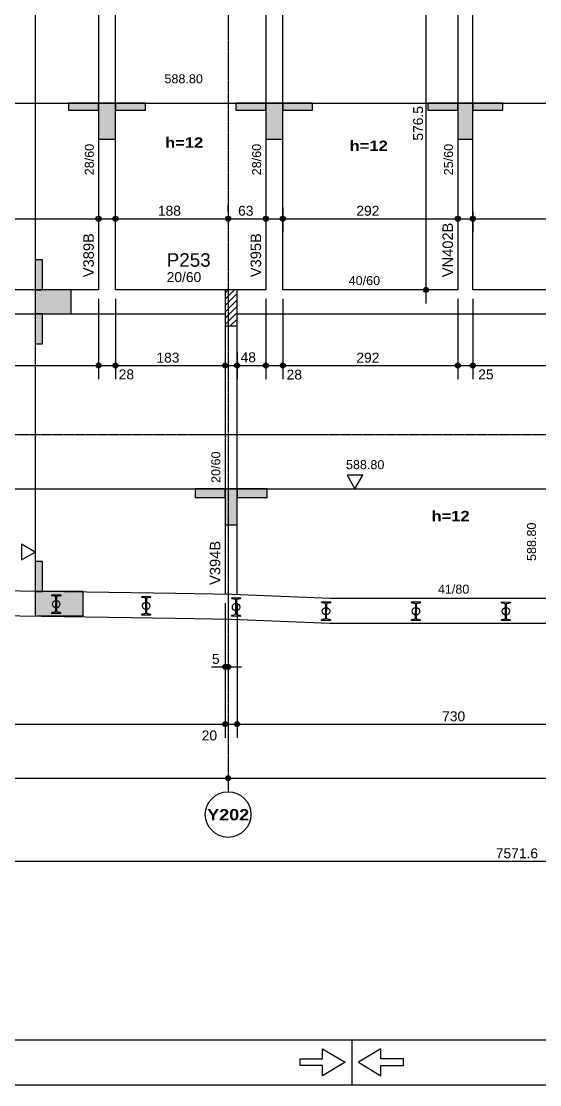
# Model space of a CAD drawing. Extents: x 0 to 13080, y 0 to 6750.
# Drawn here: x 4204 to 5069, y 0 to 1772 of the extents above; entities that cross this region are included whole.
import ezdxf

# ---------------------------------------------------------------- set-up
doc = ezdxf.new("R2010")
doc.units = 0
doc.header["$MEASUREMENT"] = 0
doc.linetypes.add('ESTILO_TQS_0007', pattern=[2.1, 1.5, -0.2, 0.2, -0.2])
for name, color, linetype in [('MTH-179', 1, 'CONTINUOUS'), ('MTH-202', 1, 'CONTINUOUS'), ('MTH-224', 4, 'CONTINUOUS'), ('MTH-230', 1, 'CONTINUOUS'), ('MTH-231', 1, 'CONTINUOUS'), ('MTH-COTAS7', 31, 'CONTINUOUS'), ('MTH-DIM-PILAR', 3, 'CONTINUOUS'), ('MTH-DIM-VIGA', 3, 'CONTINUOUS'), ('MTH-EIXO-214', 4, 'CONTINUOUS'), ('MTH-FACE-VIGA', 7, 'CONTINUOUS'), ('MTH-HACHURA-PILAR', 1, 'CONTINUOUS'), ('MTH-LINHA-CORTE', 5, 'CONTINUOUS'), ('MTH-LINHA-SEÇÃO', 16, 'CONTINUOUS'), ('MTH-MARGEM', 5, 'CONTINUOUS'), ('MTH-PILAR-MORRE', 5, 'CONTINUOUS'), ('MTH-SIMB_COTA', 3, 'CONTINUOUS'), ('MTH-SOMBRA21', 150, 'CONTINUOUS'), ('MTH-TIT1-VIGA', 5, 'CONTINUOUS'), ('MTH-TXT', 4, 'CONTINUOUS'), ('MTH-TXT-NEGRITO', 5, 'CONTINUOUS')]:
    doc.layers.add(name, color=color, linetype=linetype)
doc.styles.add('TQS_ARIAL', font='arial.ttf')
doc.styles.add('TQS_ARIAL_BLACK', font='ariblk.ttf')

msp = doc.modelspace()

# ---------------------------------------------------------------- linework, layer by layer
at = {"layer": 'MTH-179', "linetype": 'Continuous'}
for p, q in [((4755, 75), (4755, 0)), ((0, 0), (13080, 0))]:
    msp.add_line(p, q, dxfattribs=at)
for points in [[(4743.748901, 37.5), (4706.248901, 15), (4706.248901, 31.875), (4668.748901, 31.875), (4668.748901, 43.125), (4706.248901, 43.125), (4706.248901, 60), (4743.748901, 37.5)], [(4766.248901, 37.5), (4803.748901, 15), (4803.748901, 31.875), (4841.248901, 31.875), (4841.248901, 43.125), (4803.748901, 43.125), (4803.748901, 60), (4766.248901, 37.5)]]:
    msp.add_lwpolyline(points, dxfattribs=at)
at = {"layer": 'MTH-224', "linetype": 'Continuous'}
for points in [[(4747.05025, 1015.531695), (4760.299755, 992.58399), (4773.547942, 1015.531695), (4747.05025, 1015.531695)], [(4204.23487, 874.277653), (4227.182575, 887.527158), (4204.23487, 900.775344), (4204.23487, 874.277653)]]:
    msp.add_lwpolyline(points, dxfattribs=at)
at = {"layer": 'MTH-230', "linetype": 'Continuous'}
msp.add_circle((4548.777243, 450.1738), 38, dxfattribs=at)
at = {"layer": 'MTH-231', "linetype": 'Continuous'}
for p, q in [((4254.841279, 815.318908), (4254.846734, 816.253976)), ((4254.846734, 816.253976), (4269.528084, 816.168319)), ((4269.528084, 816.168319), (4269.522629, 815.233251)), ((4261.08307, 813.20775), (4255.435723, 814.560701)), ((4261.54057, 788.977548), (4261.677514, 812.449542)), ((4262.653378, 812.443849), (4262.516441, 788.97328)), ((4268.919378, 814.482032), (4263.256629, 813.195068)), ((4404.828084, 812.570426), (4404.833539, 813.505494)), ((4404.833539, 813.505494), (4419.514889, 813.419837)), ((4411.069875, 810.459268), (4405.422528, 811.812219)), ((4411.527375, 786.229066), (4411.664319, 809.70106)), ((4412.640183, 809.695367), (4412.503246, 786.224798)), ((4418.906183, 811.73355), (4413.243434, 810.446586)), ((4419.514889, 813.419837), (4419.509434, 812.484769)), ((4554.818532, 810.463117), (4554.823987, 811.398185)), ((4554.823987, 811.398185), (4569.505337, 811.312528)), ((4561.060323, 808.351959), (4555.412976, 809.70491)), ((4561.517823, 784.121757), (4561.654767, 807.593751)), ((4562.630631, 807.588058), (4562.493694, 784.117489)), ((4568.896631, 809.626241), (4563.233882, 808.339277)), ((4569.505337, 811.312528), (4569.499882, 810.37746)), ((4704.782522, 803.699194), (4704.787977, 804.634262)), ((4704.787977, 804.634262), (4719.469327, 804.548605)), ((4711.024313, 801.588036), (4705.376966, 802.940987)), ((4711.481813, 777.357834), (4711.618757, 800.829828)), ((4712.594621, 800.824135), (4712.457684, 777.353566)), ((4718.860621, 802.862318), (4713.197872, 801.575354)), ((4719.469327, 804.548605), (4719.463872, 803.613537)), ((4854.783348, 803.418461), (4854.788803, 804.353529)), ((4854.788803, 804.353529), (4869.470153, 804.267872)), ((4861.025139, 801.307303), (4855.377792, 802.660254)), ((4861.482639, 777.077101), (4861.619583, 800.549095)), ((4862.595447, 800.543402), (4862.45851, 777.072833)), ((4868.861447, 802.581585), (4863.198698, 801.294621)), ((4869.470153, 804.267872), (4869.464698, 803.332804)), ((5004.785484, 803.368278), (5004.790939, 804.303346)), ((5004.790939, 804.303346), (5019.472289, 804.217689)), ((5011.027275, 801.25712), (5005.379928, 802.610071)), ((5011.484775, 777.026918), (5011.621719, 800.498912)), ((5012.597583, 800.493219), (5012.460646, 777.02265)), ((5018.863583, 802.531402), (5013.200834, 801.244438)), ((5019.472289, 804.217689), (5019.466834, 803.282621)), ((4254.665871, 785.254504), (4254.671327, 786.189572)), ((4269.347221, 785.168847), (4254.665871, 785.254504)), ((4255.274578, 786.940791), (4260.937327, 788.227755)), ((4263.110886, 788.215073), (4268.758232, 786.862122)), ((4269.352677, 786.103915), (4269.347221, 785.168847)), ((4404.652676, 782.506022), (4404.658132, 783.44109)), ((4419.334026, 782.420365), (4404.652676, 782.506022)), ((4405.261383, 784.192309), (4410.924132, 785.479273)), ((4413.097691, 785.466591), (4418.745037, 784.11364)), ((4419.339482, 783.355433), (4419.334026, 782.420365)), ((4554.643124, 780.398713), (4554.64858, 781.333781)), ((4569.324474, 780.313056), (4554.643124, 780.398713)), ((4555.251831, 782.085), (4560.91458, 783.371964)), ((4563.088139, 783.359282), (4568.735485, 782.006331)), ((4569.32993, 781.248124), (4569.324474, 780.313056)), ((4704.607114, 773.63479), (4704.61257, 774.569858)), ((4719.288464, 773.549133), (4704.607114, 773.63479)), ((4705.215821, 775.321077), (4710.87857, 776.608041)), ((4713.052129, 776.595359), (4718.699475, 775.242408)), ((4719.29392, 774.484201), (4719.288464, 773.549133)), ((4854.60794, 773.354057), (4854.613396, 774.289125)), ((4869.28929, 773.2684), (4854.60794, 773.354057)), ((4855.216647, 775.040344), (4860.879396, 776.327308)), ((4863.052955, 776.314626), (4868.700301, 774.961675)), ((4869.294746, 774.203468), (4869.28929, 773.2684)), ((5004.610076, 773.303874), (5004.615532, 774.238942)), ((5019.291426, 773.218217), (5004.610076, 773.303874)), ((5005.218783, 774.990161), (5010.881532, 776.277125)), ((5013.055091, 776.264443), (5018.702437, 774.911492)), ((5019.296882, 774.153285), (5019.291426, 773.218217))]:
    msp.add_line(p, q, dxfattribs=at)
for centre in [(4262.096978, 800.711411), (4412.083783, 797.962929), (4562.074231, 795.85562), (4712.038221, 789.091697), (4862.039047, 788.810964), (5012.041183, 788.760781)]:
    msp.add_circle(centre, 6.2, dxfattribs=at)
for centre, radius, start, end in [((4255.616288, 815.314395), 0.775021, 179.666352, 256.527493), ((4268.747621, 815.237782), 0.775021, 282.803943, 359.665084), ((4260.902506, 812.454055), 0.775021, 359.666352, 76.527493), ((4263.428387, 812.439319), 0.775021, 102.803943, 179.665084), ((4405.603093, 812.565913), 0.775021, 179.666352, 256.527493), ((4410.889311, 809.705573), 0.775021, 359.666352, 76.527493), ((4413.415192, 809.690837), 0.775021, 102.803943, 179.665084), ((4418.734426, 812.4893), 0.775021, 282.803943, 359.665084), ((4555.593541, 810.458604), 0.775021, 179.666352, 256.527493), ((4560.879759, 807.598264), 0.775021, 359.666352, 76.527493), ((4563.40564, 807.583528), 0.775021, 102.803943, 179.665084), ((4568.724874, 810.381991), 0.775021, 282.803943, 359.665084), ((4705.557531, 803.694681), 0.775021, 179.666352, 256.527493), ((4710.843749, 800.834341), 0.775021, 359.666352, 76.527493), ((4713.36963, 800.819605), 0.775021, 102.803943, 179.665084), ((4718.688864, 803.618068), 0.775021, 282.803943, 359.665084), ((4855.558357, 803.413948), 0.775021, 179.666352, 256.527493), ((4860.844575, 800.553608), 0.775021, 359.666352, 76.527493), ((4863.370456, 800.538872), 0.775021, 102.803943, 179.665084), ((4868.68969, 803.337335), 0.775021, 282.803943, 359.665084), ((5005.560493, 803.363765), 0.775021, 179.666352, 256.527493), ((5010.846711, 800.503425), 0.775021, 359.666352, 76.527493), ((5013.372592, 800.488689), 0.775021, 102.803943, 179.665084), ((5018.691826, 803.287152), 0.775021, 282.803943, 359.665084), ((4255.446336, 786.185041), 0.775021, 102.803943, 179.665084), ((4260.765568, 788.983508), 0.775025, 282.804082, 359.770246), ((4263.29145, 788.968767), 0.775021, 179.666352, 256.527493), ((4268.577669, 786.108428), 0.775021, 359.666352, 76.527493), ((4405.433141, 783.436559), 0.775021, 102.803943, 179.665084), ((4410.752373, 786.235026), 0.775025, 282.804082, 359.770246), ((4413.278255, 786.220285), 0.775021, 179.666352, 256.527493), ((4418.564474, 783.359946), 0.775021, 359.666352, 76.527493), ((4555.423589, 781.32925), 0.775021, 102.803943, 179.665084), ((4560.742821, 784.127717), 0.775025, 282.804082, 359.770246), ((4563.268703, 784.112976), 0.775021, 179.666352, 256.527493), ((4568.554922, 781.252637), 0.775021, 359.666352, 76.527493), ((4705.387579, 774.565327), 0.775021, 102.803943, 179.665084), ((4710.706811, 777.363794), 0.775025, 282.804082, 359.770246), ((4713.232693, 777.349053), 0.775021, 179.666352, 256.527493), ((4718.518912, 774.488714), 0.775021, 359.666352, 76.527493), ((4855.388405, 774.284594), 0.775021, 102.803943, 179.665084), ((4860.707637, 777.083061), 0.775025, 282.804082, 359.770246), ((4863.233519, 777.06832), 0.775021, 179.666352, 256.527493), ((4868.519738, 774.207981), 0.775021, 359.666352, 76.527493), ((5005.390541, 774.234411), 0.775021, 102.803943, 179.665084), ((5010.709773, 777.032878), 0.775025, 282.804082, 359.770246), ((5013.235655, 777.018137), 0.775021, 179.666352, 256.527493), ((5018.521874, 774.157798), 0.775021, 359.666352, 76.527493)]:
    msp.add_arc(centre, radius, start, end, dxfattribs=at)
at = {"layer": 'MTH-COTAS7', "linetype": 'Continuous'}
for p, q in [((4878.815221, 1301.732064), (4878.815221, 1923.232062)), ((4360.778005, 1440.435502), (4360.778005, 1465.357026)), ((4548.777243, 1453.845677), (4548.777243, 1465.357026)), ((4548.777243, 1453.845677), (4548.777243, 1465.357026)), ((4611.777243, 1453.609144), (4611.777243, 1420.357026)), ((4639.777243, 1461.588625), (4639.777243, 1420.357026)), ((4931.777243, 1454.609591), (4931.777243, 1420.357026)), ((4956.777243, 1454.609591), (4956.777243, 1420.357026)), ((3981.276437, 1442.857026), (4355.278005, 1442.857026)), ((4332.778005, 1440.013425), (4332.778005, 1420.357026)), ((4338.278005, 1442.857026), (4571.277243, 1442.857026)), ((4526.277243, 1442.857026), (4634.277243, 1442.857026)), ((4617.277243, 1442.857026), (4954.277243, 1442.857026)), ((4934.277243, 1442.857026), (5409.777243, 1442.857026)), ((4916.777243, 1324.232064), (4856.315221, 1324.232064)), ((4332.778005, 1309.232026), (4332.778005, 1175.694178)), ((4332.778005, 1309.232026), (4332.778005, 1175.694178)), ((4360.778005, 1309.232026), (4360.778005, 1175.694178)), ((4360.778005, 1309.232026), (4360.778005, 1175.694178)), ((4611.777243, 1309.232026), (4611.777243, 1175.694178)), ((4611.777243, 1309.232026), (4611.777243, 1175.694178)), ((4639.777243, 1309.232026), (4639.777243, 1175.694178)), ((4639.777243, 1309.232026), (4639.777243, 1175.694178)), ((4931.777243, 1309.232026), (4931.777243, 1175.694178)), ((4931.777243, 1309.232026), (4931.777243, 1175.694178)), ((4956.777243, 1309.232026), (4956.777243, 1175.694178)), ((4956.777243, 1309.232026), (4956.777243, 1175.694178)), ((4543.777913, 1215.537921), (4543.777913, 1175.694178)), ((4563.777913, 1220.441932), (4563.777913, 1175.694178)), ((3981.276437, 1198.194178), (4355.278005, 1198.194178)), ((4310.278005, 1198.194178), (4383.278005, 1198.194178)), ((4338.278005, 1198.194178), (4566.277913, 1198.194178)), ((4541.277913, 1198.194178), (4634.277243, 1198.194178)), ((4589.277243, 1198.194178), (4662.277243, 1198.194178)), ((4617.277243, 1198.194178), (4954.277243, 1198.194178)), ((4909.277243, 1198.194178), (4979.277243, 1198.194178)), ((4934.277243, 1198.194178), (5316.277913, 1198.194178)), ((4543.777913, 802.043116), (4543.777913, 578.1738)), ((4543.777913, 802.043116), (4543.777913, 578.1738)), ((4563.777913, 801.517139), (4563.777913, 578.1738)), ((4563.777913, 801.517133), (4563.777913, 578.1738)), ((4543.777913, 710.759629), (4543.777913, 673.702683)), ((4521.277913, 696.202683), (4571.277243, 696.202683)), ((4548.777243, 687.002916), (4548.777243, 673.702683)), ((3791.277913, 600.6738), (4566.277913, 600.6738)), ((4521.277913, 600.6738), (4586.277913, 600.6738)), ((4541.277913, 600.6738), (5316.277913, 600.6738)), ((3573.277243, 510.6738), (4571.277243, 510.6738)), ((4526.277243, 510.6738), (6273.277243, 510.6738)), ((4548.777243, 510.218178), (4548.777243, 488.1738)), ((4548.777243, 499.8738), (4548.777243, 488.1738)), ((1234.777149, 372.42067), (8851.331125, 372.42067))]:
    msp.add_line(p, q, dxfattribs=at)
at = {"layer": 'MTH-EIXO-214', "linetype": 'ESTILO_TQS_0007'}
for p, q in [((4548.777243, 6386.749862), (4548.777243, 488.1738)), ((718.67219, 1083.23199), (9031.331125, 1083.23199))]:
    msp.add_line(p, q, dxfattribs=at)
at = {"layer": 'MTH-FACE-VIGA', "linetype": 'Continuous'}
for points in [[(4931.777243, 1900.732063), (4931.777243, 1324.232026)], [(4956.777243, 1324.232026), (4956.777243, 1900.732063)], [(4332.778005, 1890.732064), (4332.778005, 1324.232026)], [(4360.778005, 1324.232026), (4360.778005, 1890.732064)], [(4611.777243, 1890.732055), (4611.777243, 1324.232026)], [(4639.777243, 1324.232026), (4639.777243, 1890.732055)], [(4332.778005, 1324.232026), (4003.776437, 1324.232026)], [(4544.097796, 1324.232026), (4360.778005, 1324.232026)], [(4611.777243, 1324.232026), (4564.097796, 1324.232026)], [(4931.777243, 1324.232026), (4639.777243, 1324.232026)], [(5293.777913, 1324.232026), (4956.777243, 1324.232026)], [(3989.776437, 1284.232026), (4346.778005, 1284.232026)], [(4346.778005, 1284.232026), (4544.097796, 1284.232026)], [(4564.097796, 1284.232026), (4625.777243, 1284.232026)], [(4625.777243, 1284.232026), (4944.277243, 1284.232026)], [(4944.277243, 1284.232026), (5293.777913, 1284.232026)], [(4543.777913, 1264.232026), (4543.777913, 817.043116)], [(4563.777913, 816.517133), (4563.777913, 1264.232026)]]:
    msp.add_lwpolyline(points, dxfattribs=at)
at = {"layer": 'MTH-HACHURA-PILAR', "linetype": 'Continuous'}
for p, q in [((4543.777913, 1308.764389), (4559.24555, 1324.232026)), ((4543.777913, 1319.370991), (4548.638949, 1324.232026)), ((4543.777913, 1298.157788), (4563.777913, 1318.157788)), ((4543.777913, 1287.551186), (4563.777913, 1307.551186)), ((4543.777913, 1276.944584), (4563.777913, 1296.944584)), ((4543.777913, 1266.337983), (4563.777913, 1286.337983)), ((4552.278559, 1264.232026), (4563.777913, 1275.731381)), ((4562.885161, 1264.232026), (4563.777913, 1265.124779))]:
    msp.add_line(p, q, dxfattribs=at)
at = {"layer": 'MTH-LINHA-CORTE', "linetype": 'Continuous'}
for p, q in [((4461.304791, 818.157726), (3906.354733, 827.25647)), ((4554.897262, 816.897724), (4461.288666, 818.157967)), ((4719.697177, 810.04389), (4555.051837, 816.893469)), ((5167.515917, 809.77493), (4719.471923, 810.048642)), ((3905.924574, 786.258989), (4460.632652, 777.163236)), ((4460.648778, 777.162995), (4553.923597, 775.907117)), ((4553.76903, 775.911372), (4718.60703, 769.053777)), ((4718.832283, 769.049025), (5167.49087, 768.774937))]:
    msp.add_line(p, q, dxfattribs=at)
at = {"layer": 'MTH-LINHA-SEÇÃO', "linetype": 'Continuous'}
for p, q in [((4227.182575, 1975.732064), (4227.182575, 780.996283)), ((1085.922182, 1635.4747), (8679.052692, 1635.4747)), ((1085.922182, 992.58399), (8750.242477, 992.58399))]:
    msp.add_line(p, q, dxfattribs=at)
for points in [[(4332.778005, 1623.4747), (4332.778005, 1635.4747), (4282.778005, 1635.4747), (4282.778005, 1623.4747), (4332.778005, 1623.4747)], [(4360.778005, 1635.4747), (4332.778005, 1635.4747), (4332.778005, 1575.4747), (4360.778005, 1575.4747), (4360.778005, 1635.4747)], [(4410.778005, 1623.4747), (4410.778005, 1635.4747), (4360.778005, 1635.4747), (4360.778005, 1623.4747), (4410.778005, 1623.4747)], [(4611.777243, 1623.4747), (4611.777243, 1635.4747), (4561.777243, 1635.4747), (4561.777243, 1623.4747), (4611.777243, 1623.4747)], [(4639.777243, 1635.4747), (4611.777243, 1635.4747), (4611.777243, 1575.4747), (4639.777243, 1575.4747), (4639.777243, 1635.4747)], [(4689.777243, 1623.4747), (4689.777243, 1635.4747), (4639.777243, 1635.4747), (4639.777243, 1623.4747), (4689.777243, 1623.4747)], [(4931.777243, 1623.4747), (4931.777243, 1635.4747), (4881.777243, 1635.4747), (4881.777243, 1623.4747), (4931.777243, 1623.4747)], [(4956.777243, 1635.4747), (4931.777243, 1635.4747), (4931.777243, 1575.4747), (4956.777243, 1575.4747), (4956.777243, 1635.4747)], [(5006.777243, 1623.4747), (5006.777243, 1635.4747), (4956.777243, 1635.4747), (4956.777243, 1623.4747), (5006.777243, 1623.4747)], [(4239.182575, 1374.232064), (4227.182575, 1374.232064), (4227.182575, 1324.232064), (4239.182575, 1324.232064), (4239.182575, 1374.232064)], [(4227.182575, 1324.232064), (4227.182575, 1284.232026), (4287.182575, 1284.232026), (4287.182575, 1324.232064), (4227.182575, 1324.232064)], [(4239.182575, 1284.232026), (4227.182575, 1284.232026), (4227.182575, 1234.232026), (4239.182575, 1234.232026), (4239.182575, 1284.232026)], [(4543.777913, 992.584026), (4493.777913, 992.584026), (4493.777913, 978.584026), (4543.777913, 978.584026), (4543.777913, 992.584026)], [(4563.777913, 992.584026), (4543.777913, 992.584026), (4543.777913, 932.584026), (4563.777913, 932.584026), (4563.777913, 992.584026)], [(4613.777913, 992.584026), (4563.777913, 992.584026), (4563.777913, 978.584026), (4613.777913, 978.584026), (4613.777913, 992.584026)], [(4239.182575, 871.996283), (4227.182575, 871.996283), (4227.182575, 821.996283), (4239.182575, 821.996283), (4239.182575, 871.996283)], [(4307.182575, 821.996283), (4227.182575, 821.996283), (4227.182575, 780.996283), (4307.182575, 780.996283), (4307.182575, 821.996283)]]:
    msp.add_lwpolyline(points, dxfattribs=at)
at = {"layer": 'MTH-MARGEM', "linetype": 'Continuous'}
msp.add_line((262.5, 75), (13005, 75), dxfattribs=at)
at = {"layer": 'MTH-PILAR-MORRE', "linetype": 'Continuous'}
msp.add_lwpolyline([(4543.777913, 1264.232026), (4563.777913, 1264.232026), (4563.777913, 1324.232026), (4543.777913, 1324.232026), (4543.777913, 1264.232026)], dxfattribs=at)
at = {"layer": 'MTH-SIMB_COTA', "linetype": 'Continuous'}
for centre, radius in [((4332.778005, 1442.857026), 4.200001), ((4332.778005, 1442.857026), 2.1), ((4360.778005, 1442.857026), 4.200001), ((4360.778005, 1442.857026), 2.1), ((4548.777243, 1442.857026), 4.200001), ((4548.777243, 1442.857026), 4.200001), ((4548.777243, 1442.857026), 2.1), ((4548.777243, 1442.857026), 2.1), ((4611.777243, 1442.857026), 4.200001), ((4611.777243, 1442.857026), 2.1), ((4639.777243, 1442.857026), 4.200001), ((4639.777243, 1442.857026), 2.1), ((4931.777243, 1442.857026), 4.200001), ((4931.777243, 1442.857026), 2.1), ((4956.777243, 1442.857026), 4.200001), ((4956.777243, 1442.857026), 2.1), ((4878.815221, 1324.232064), 4.200001), ((4878.815221, 1324.232064), 2.1), ((4332.778005, 1198.194178), 4.200001), ((4332.778005, 1198.194178), 4.200001), ((4332.778005, 1198.194178), 2.1), ((4332.778005, 1198.194178), 2.1), ((4360.778005, 1198.194178), 4.200001), ((4360.778005, 1198.194178), 4.200001), ((4360.778005, 1198.194178), 2.1), ((4360.778005, 1198.194178), 2.1), ((4543.777913, 1198.194178), 4.200001), ((4543.777913, 1198.194178), 2.1), ((4563.777913, 1198.194178), 4.200001), ((4563.777913, 1198.194178), 2.1), ((4611.777243, 1198.194178), 4.200001), ((4611.777243, 1198.194178), 4.200001), ((4611.777243, 1198.194178), 2.1), ((4611.777243, 1198.194178), 2.1), ((4639.777243, 1198.194178), 4.200001), ((4639.777243, 1198.194178), 4.200001), ((4639.777243, 1198.194178), 2.1), ((4639.777243, 1198.194178), 2.1), ((4931.777243, 1198.194178), 4.200001), ((4931.777243, 1198.194178), 4.200001), ((4931.777243, 1198.194178), 2.1), ((4931.777243, 1198.194178), 2.1), ((4956.777243, 1198.194178), 4.200001), ((4956.777243, 1198.194178), 4.200001), ((4956.777243, 1198.194178), 2.1), ((4956.777243, 1198.194178), 2.1), ((4543.777913, 696.202683), 4.200001), ((4543.777913, 696.202683), 2.1), ((4548.777243, 696.202683), 4.200001), ((4548.777243, 696.202683), 2.1), ((4543.777913, 600.6738), 4.200001), ((4543.777913, 600.6738), 4.200001), ((4543.777913, 600.6738), 2.1), ((4543.777913, 600.6738), 2.1), ((4563.777913, 600.6738), 4.200001), ((4563.777913, 600.6738), 4.200001), ((4563.777913, 600.6738), 2.1), ((4563.777913, 600.6738), 2.1), ((4548.777243, 510.6738), 4.200001), ((4548.777243, 510.6738), 4.200001), ((4548.777243, 510.6738), 2.1), ((4548.777243, 510.6738), 2.1)]:
    msp.add_circle(centre, radius, dxfattribs=at)
at = {"layer": 'MTH-SOMBRA21', "linetype": 'Continuous'}
for points in [[(4332.778005, 1623.4747), (4332.778005, 1635.4747), (4282.778005, 1635.4747)], [(4332.778005, 1623.4747), (4282.778005, 1635.4747), (4282.778005, 1623.4747)], [(4360.778005, 1635.4747), (4332.778005, 1635.4747), (4332.778005, 1575.4747)], [(4360.778005, 1635.4747), (4332.778005, 1575.4747), (4360.778005, 1575.4747)], [(4410.778005, 1623.4747), (4410.778005, 1635.4747), (4360.778005, 1635.4747)], [(4410.778005, 1623.4747), (4360.778005, 1635.4747), (4360.778005, 1623.4747)], [(4360.778005, 1635.4747), (4360.778005, 1575.4747), (4360.778005, 1635.4747)], [(4611.777243, 1623.4747), (4611.777243, 1635.4747), (4561.777243, 1635.4747)], [(4611.777243, 1623.4747), (4561.777243, 1635.4747), (4561.777243, 1623.4747)], [(4639.777243, 1635.4747), (4611.777243, 1635.4747), (4611.777243, 1575.4747)], [(4639.777243, 1635.4747), (4611.777243, 1575.4747), (4639.777243, 1575.4747)], [(4689.777243, 1623.4747), (4689.777243, 1635.4747), (4639.777243, 1635.4747)], [(4689.777243, 1623.4747), (4639.777243, 1635.4747), (4639.777243, 1623.4747)], [(4639.777243, 1635.4747), (4639.777243, 1575.4747), (4639.777243, 1635.4747)], [(4931.777243, 1623.4747), (4931.777243, 1635.4747), (4881.777243, 1635.4747)], [(4931.777243, 1623.4747), (4881.777243, 1635.4747), (4881.777243, 1623.4747)], [(4956.777243, 1635.4747), (4931.777243, 1635.4747), (4931.777243, 1575.4747)], [(4956.777243, 1635.4747), (4931.777243, 1575.4747), (4956.777243, 1575.4747)], [(5006.777243, 1623.4747), (5006.777243, 1635.4747), (4956.777243, 1635.4747)], [(5006.777243, 1623.4747), (4956.777243, 1635.4747), (4956.777243, 1623.4747)], [(4956.777243, 1635.4747), (4956.777243, 1575.4747), (4956.777243, 1635.4747)], [(4332.778005, 1623.4747), (4282.778005, 1623.4747), (4332.778005, 1623.4747)], [(4410.778005, 1623.4747), (4360.778005, 1623.4747), (4410.778005, 1623.4747)], [(4611.777243, 1623.4747), (4561.777243, 1623.4747), (4611.777243, 1623.4747)], [(4689.777243, 1623.4747), (4639.777243, 1623.4747), (4689.777243, 1623.4747)], [(4931.777243, 1623.4747), (4881.777243, 1623.4747), (4931.777243, 1623.4747)], [(5006.777243, 1623.4747), (4956.777243, 1623.4747), (5006.777243, 1623.4747)], [(4239.182575, 1374.232064), (4227.182575, 1374.232064), (4227.182575, 1324.232064)], [(4239.182575, 1374.232064), (4227.182575, 1324.232064), (4239.182575, 1324.232064)], [(4239.182575, 1374.232064), (4239.182575, 1324.232064), (4239.182575, 1374.232064)], [(4227.182575, 1324.232064), (4227.182575, 1284.232026), (4287.182575, 1284.232026)], [(4227.182575, 1324.232064), (4287.182575, 1284.232026), (4287.182575, 1324.232064)], [(4227.182575, 1324.232064), (4287.182575, 1324.232064), (4227.182575, 1324.232064)], [(4239.182575, 1284.232026), (4227.182575, 1284.232026), (4227.182575, 1234.232026)], [(4239.182575, 1284.232026), (4227.182575, 1234.232026), (4239.182575, 1234.232026)], [(4239.182575, 1284.232026), (4239.182575, 1234.232026), (4239.182575, 1284.232026)], [(4543.777913, 992.584026), (4493.777913, 992.584026), (4493.777913, 978.584026)], [(4543.777913, 992.584026), (4493.777913, 978.584026), (4543.777913, 978.584026)], [(4563.777913, 992.584026), (4543.777913, 992.584026), (4543.777913, 932.584026)], [(4563.777913, 992.584026), (4543.777913, 932.584026), (4563.777913, 932.584026)], [(4543.777913, 992.584026), (4543.777913, 978.584026), (4543.777913, 992.584026)], [(4563.777913, 992.584026), (4563.777913, 932.584026), (4563.777913, 992.584026)], [(4613.777913, 992.584026), (4563.777913, 992.584026), (4563.777913, 978.584026)], [(4613.777913, 992.584026), (4563.777913, 978.584026), (4613.777913, 978.584026)], [(4613.777913, 992.584026), (4613.777913, 978.584026), (4613.777913, 992.584026)], [(4239.182575, 871.996283), (4227.182575, 871.996283), (4227.182575, 821.996283)], [(4239.182575, 871.996283), (4227.182575, 821.996283), (4239.182575, 821.996283)], [(4239.182575, 871.996283), (4239.182575, 821.996283), (4239.182575, 871.996283)], [(4307.182575, 821.996283), (4227.182575, 821.996283), (4227.182575, 780.996283)], [(4307.182575, 821.996283), (4227.182575, 780.996283), (4307.182575, 780.996283)], [(4307.182575, 821.996283), (4307.182575, 780.996283), (4307.182575, 821.996283)]]:
    msp.add_solid(points, dxfattribs=at)

# ---------------------------------------------------------------- texts
at = {"layer": 'MTH-202', "linetype": 'Continuous', "style": 'TQS_ARIAL'}
msp.add_text('P253', height=22.5, dxfattribs=at).set_placement((4446.290907, 1362.815644))
at = {"layer": 'MTH-COTAS7', "linetype": 'Continuous', "style": 'TQS_ARIAL'}
msp.add_text('576.5', height=16.5, rotation=90, dxfattribs=at).set_placement((4873.865221, 1572.882063))
for s, p in [('188', (4431.677624, 1447.807026)), ('63', (4565.427243, 1447.807026)), ('292', (4762.677243, 1447.807026)), ('183', (4429.177959, 1203.144178)), ('48', (4569.623183, 1203.765351)), ('292', (4762.677243, 1203.144178)), ('28', (4366.334013, 1175.191419)), ('28', (4646.333717, 1174.871478)), ('25', (4965.954423, 1175.191419)), ('5', (4521.777919, 701.152683)), ('730', (4905.677913, 605.6238)), ('20', (4504.757283, 573.684088)), ('7571.6', (4995.204137, 377.37067))]:
    msp.add_text(s, height=16.5, dxfattribs=at).set_placement(p)
at = {"layer": 'MTH-DIM-PILAR', "linetype": 'Continuous', "style": 'TQS_ARIAL'}
msp.add_text('20/60', height=16.5, dxfattribs=at).set_placement((4446.290907, 1337.315644))
at = {"layer": 'MTH-DIM-VIGA', "linetype": 'Continuous', "style": 'TQS_ARIAL'}
for s, p in [('28/60', (4324.778005, 1515.156788)), ('28/60', (4603.777243, 1515.156788)), ('25/60', (4923.777243, 1515.156788)), ('20/60', (4535.777913, 1002.584026))]:
    msp.add_text(s, height=15, rotation=90, dxfattribs=at).set_placement(p)
for s, p in [('40/60', (4749.879216, 1332.232026)), ('41/80', (4898.644833, 818.114797))]:
    msp.add_text(s, height=15, dxfattribs=at).set_placement(p)
at = {"layer": 'MTH-TIT1-VIGA', "linetype": 'Continuous', "style": 'TQS_ARIAL'}
for s, height, p in [('V389B', 17.5, (4324.778005, 1345.357026)), ('V395B', 17.5, (4603.777243, 1345.357026)), ('VN402B', 17.475, (4923.777243, 1345.357026)), ('V394B', 17.5, (4535.777913, 832.667653))]:
    msp.add_text(s, height=height, rotation=90, dxfattribs=at).set_placement(p)
at = {"layer": 'MTH-TXT', "linetype": 'Continuous', "style": 'TQS_ARIAL'}
for p in [(4442.589178, 1668.4747), (4745.299755, 1025.58399)]:
    msp.add_text('588.80', height=15, dxfattribs=at).set_placement(p)
msp.add_text('588.80', height=15, rotation=90, dxfattribs=at).set_placement((5062.301821, 872.527158))
at = {"layer": 'MTH-TXT-NEGRITO', "linetype": 'Continuous', "style": 'TQS_ARIAL_BLACK'}
for s, height, p in [('h=12', 17.25, (4443.655119, 1561.079451)), ('h=12', 17.25, (4751.45689, 1555.710178)), ('h=12', 17.25, (4887.973666, 938.850632)), ('Y202', 18.75, (4513.899844, 440.476279))]:
    msp.add_text(s, height=height, dxfattribs=at).set_placement(p)

doc.saveas('drawing.dxf')
